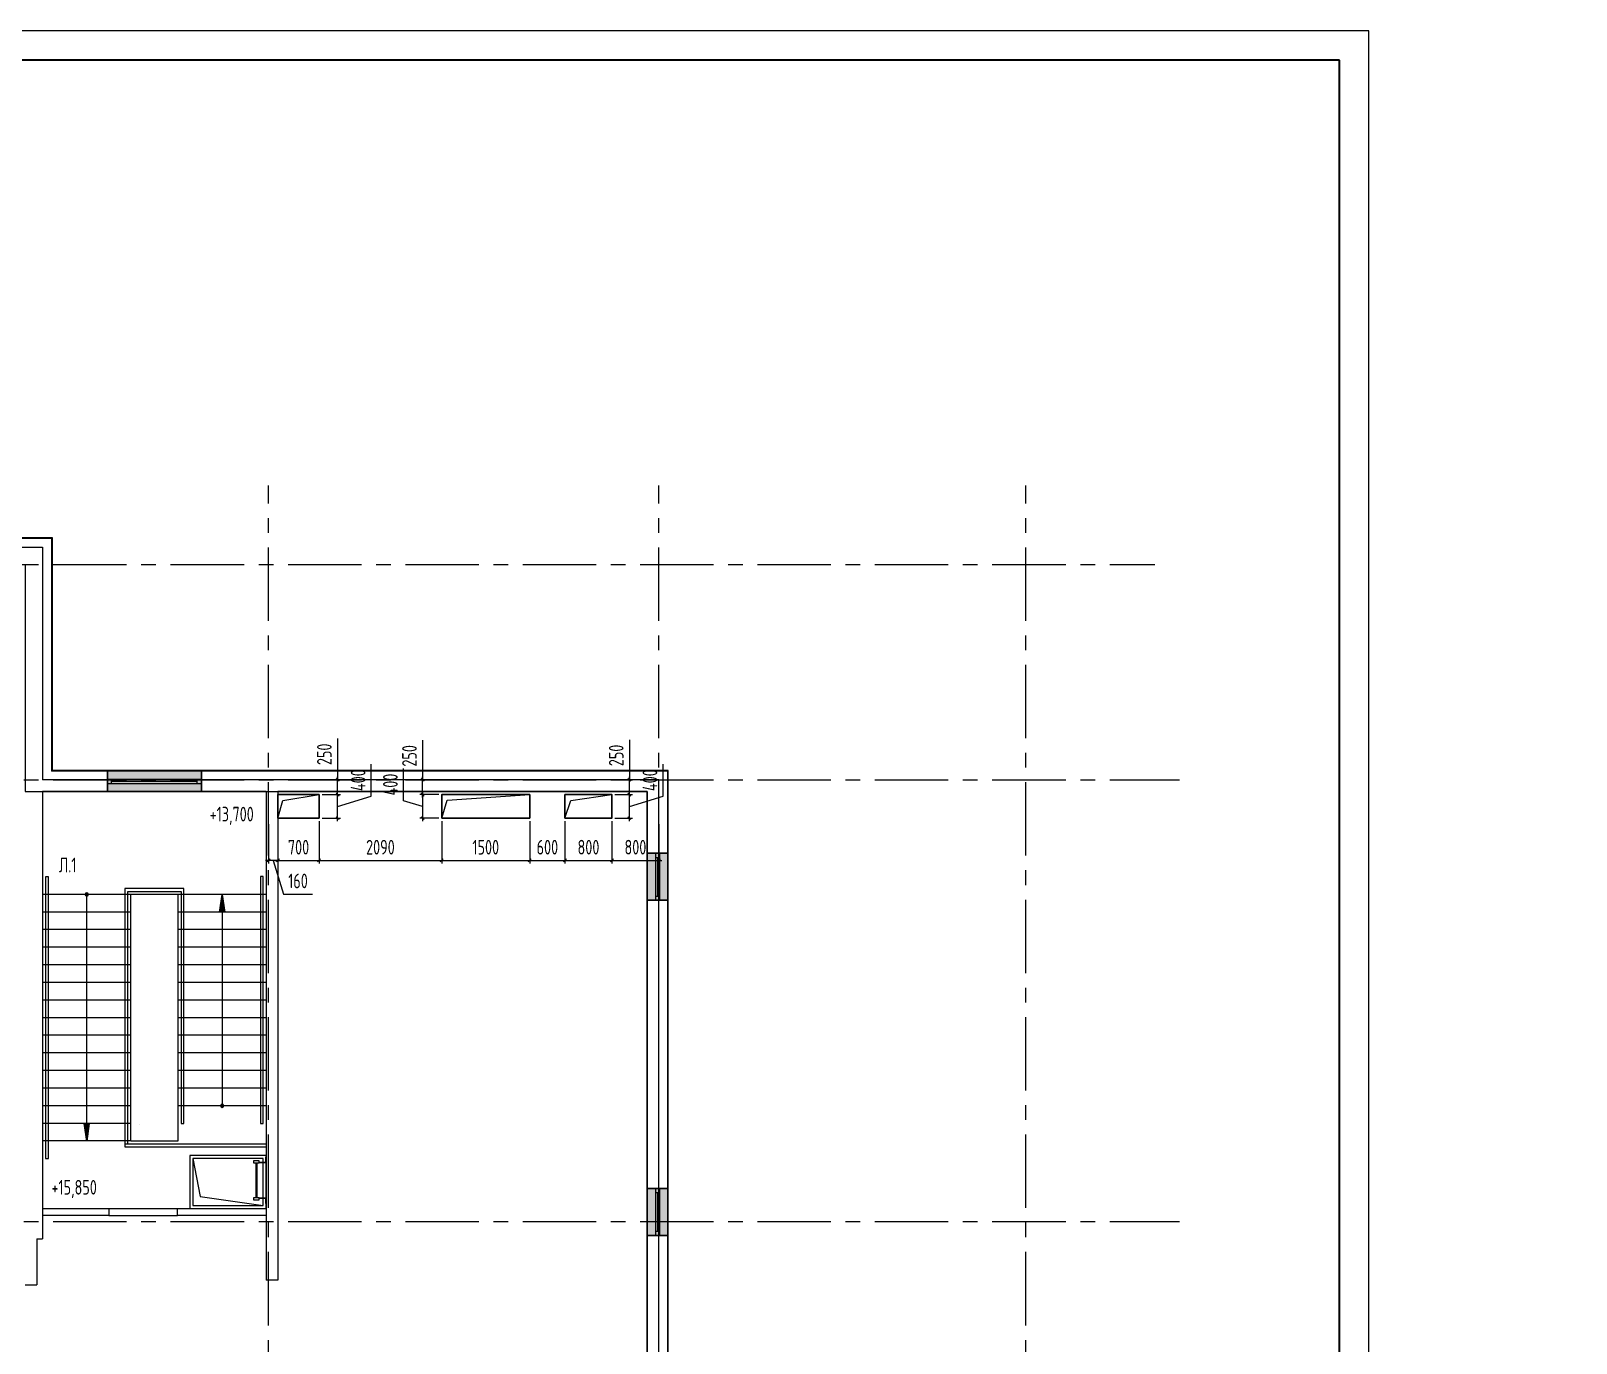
# Model space of a CAD drawing. Header units: millimetres. Extents: x -185251 to 7892985, y -102157 to 319855.
# Drawn here: x -117501 to -91173, y 297006 to 319355 of the extents above; entities that cross this region are included whole.
import ezdxf
from ezdxf import colors
from ezdxf.entities.mleader import LeaderData, LeaderLine
from ezdxf.math import Vec2, Vec3

# ---------------------------------------------------------------- set-up
doc = ezdxf.new("R2010")
doc.units = ezdxf.units.MM
doc.header["$LTSCALE"] = 10
doc.linetypes.add('CENTER', pattern=[2, 1.25, -0.25, 0.25, -0.25])
for name, color, linetype, lineweight in [('013', 7, 'Continuous', 13), ('АР_Оси', 142, 'Continuous', 9), ('Специальное оборудование', 7, 'Continuous', 9)]:
    doc.layers.add(name, color=color, linetype=linetype, lineweight=lineweight)
doc.layers.add('Архитектура', color=251, linetype='Continuous')
doc.layers.get('0').off()
doc.layers.get('0').freeze()
doc.styles.add('GOST', font='isocpeur.ttf')
doc.styles.add('ISOCPEUR', font='isocpeur.ttf', dxfattribs={"width": 0.7})
doc.styles.add('ГОСТ 2.304', font='isocpeur.ttf', dxfattribs={"width": 0.7})
doc.dimstyles.new('СПДС', dxfattribs={"dimscale": 100, "dimtxt": 2.5, "dimasz": 0.5, "dimexe": 0.5, "dimexo": 1, "dimgap": 1, "dimtad": 1, "dimdec": 0, "dimrnd": 5, "dimtxsty": 'ГОСТ 2.304', "dimblk": 'OBLIQUE', "dimcen": 2.5, "dimdle": 0.5, "dimadec": 0, "dimazin": 2, "dimtfac": 0.75, "dimtdec": 0, "dimtmove": 1, "dimatfit": 3, "dimfxl": 1, "dimtolj": 1, "dimarcsym": 1})

# ---------------------------------------------------------------- blocks, each defined once
blk = doc.blocks.new('_DOTSMALL')
at = {"color": 0, "linetype": 'ByBlock', "const_width": 0.5}
blk.add_lwpolyline([(-0.0625, 0, 1), (0.0625, 0, 1)], format="xyb", close=True, dxfattribs=at)
blk = doc.blocks.new('*U257')
h = blk.add_hatch(color=256)
h.dxf.hatch_style = 1
edge = h.paths.add_edge_path()
edge.add_arc((0, 0), 27.6, 359.64, 719.64)
h = blk.add_hatch(color=256)
h.dxf.hatch_style = 1
h.paths.add_polyline_path([(3300, -44), (3300, 44), (3600, 0)])
blk.add_line((3600, 0), (0, 0))
blk.add_lwpolyline([(3300, 44), (3300, -44), (3600, 0), (3300, 44)])
blk.add_circle((0, 0), 27.6)
blk = doc.blocks.new('*U252')
h = blk.add_hatch(color=256)
h.dxf.hatch_style = 1
edge = h.paths.add_edge_path()
edge.add_arc((0, 0), 27.6, 359.64, 719.64)
h = blk.add_hatch(color=256)
h.dxf.hatch_style = 1
h.paths.add_polyline_path([(3900, -44), (3900, 44), (4200, 0)])
blk.add_line((4200, 0), (0, 0))
blk.add_lwpolyline([(3900, 44), (3900, -44), (4200, 0), (3900, 44)])
blk.add_circle((0, 0), 27.6)
blk = doc.blocks.new('A$C9b338701')
at = {"layer": 'Специальное оборудование'}
for p, q in [((-95.2875, 208.6161), (-95.2875, 217.5096)), ((-95.2875, 217.5096), (0, 217.5096)), ((-8.8935, 208.6161), (-95.2875, 208.6161)), ((0, 96.8121), (-31.7625, 96.8121)), ((-31.7625, 96.8121), (-31.7625, 0)), ((-31.7625, 0), (0, 0)), ((-8.8935, 96.8121), (-8.8935, 208.6161)), ((0, 217.5096), (0, 96.8121)), ((0, 0), (0, 96.8121)), ((598.775, 64.5414), (0, 64.5414)), ((0, 39.1314), (598.775, 39.1314)), ((598.775, 217.5096), (694.0625, 217.5096)), ((598.775, 96.8121), (598.775, 217.5096)), ((630.5375, 96.8121), (598.775, 96.8121)), ((598.775, 96.8121), (598.775, 0)), ((598.775, 0), (630.5375, 0)), ((694.0625, 208.6161), (607.6685, 208.6161)), ((607.6685, 208.6161), (607.6685, 96.8121)), ((630.5375, 0), (630.5375, 96.8121)), ((694.0625, 217.5096), (694.0625, 208.6161))]:
    blk.add_line(p, q, dxfattribs=at)
blk = doc.blocks.new('*U250')
at = {"true_color": 0xffffff}
h = blk.add_hatch(color=7, dxfattribs=at)
h.dxf.hatch_style = 1
h.paths.add_polyline_path([(-800, -140), (0, -140), (0, 220), (-800, 220)])
at = {"lineweight": 30}
for p, q in [((-800, -140), (-800, 220)), ((0, -140), (0, 220))]:
    blk.add_line(p, q, dxfattribs=at)
for p, q in [((0, 220), (-800, 220)), ((-800, 70), (0, 70)), ((-800, 0), (0, 0)), ((-730, 0), (-730, 70)), ((-730, 35), (-70, 35)), ((-70, 0), (-70, 70)), ((-800, -140), (0, -140)), ((-800, -140), (-800, -140)), ((-800, -140), (-800, -140)), ((0, -140), (0, -140)), ((0, -140), (0, -140))]:
    blk.add_line(p, q)
blk = doc.blocks.new('*U40')
at = {"true_color": 0xffffff}
h = blk.add_hatch(color=7, dxfattribs=at)
h.dxf.hatch_style = 1
h.paths.add_polyline_path([(-1600, -140), (0, -140), (0, 220), (-1600, 220)])
at = {"lineweight": 30}
for p, q in [((-1600, -140), (-1600, 220)), ((0, -140), (0, 220))]:
    blk.add_line(p, q, dxfattribs=at)
for p, q in [((0, 220), (-1600, 220)), ((-1600, 70), (0, 70)), ((-1600, 0), (0, 0)), ((-1530, 0), (-1530, 70)), ((-1530, 35), (-70, 35)), ((-70, 0), (-70, 70)), ((-1600, -140), (0, -140)), ((-1600, -140), (-1600, -140)), ((-1600, -140), (-1600, -140)), ((0, -140), (0, -140)), ((0, -140), (0, -140))]:
    blk.add_line(p, q)
blk = doc.blocks.new('_Oblique')
at = {"color": 0, "linetype": 'ByBlock', "lineweight": -2}
blk.add_line((-0.5, -0.5), (0.5, 0.5), dxfattribs=at)
blk = doc.blocks.new('*D460')
at = {"layer": '013', "color": 0, "linetype": 'ByBlock', "lineweight": -2, "transparency": 16777216}
for p, q in [((-113291, 305897), (-113291, 305177)), ((-112591, 305897), (-112591, 305177)), ((-113341, 305227), (-112541, 305227))]:
    blk.add_line(p, q, dxfattribs=at)
at = {"layer": 'Defpoints', "color": 0, "linetype": 'ByBlock', "transparency": 16777216}
for p in [(-113291, 305947), (-112591, 305947), (-112591, 305227)]:
    blk.add_point(p, dxfattribs=at)
at = {"layer": '013', "color": 0, "linetype": 'ByBlock', "lineweight": -2, "transparency": 16777216, "xscale": 50, "yscale": 50, "zscale": 50, "rotation": 180}
blk.add_blockref('_Oblique', (-113291, 305227), dxfattribs=at)
at = {"layer": '013', "color": 0, "linetype": 'ByBlock', "lineweight": -2, "transparency": 16777216, "xscale": 50, "yscale": 50, "zscale": 50}
blk.add_blockref('_Oblique', (-112591, 305227), dxfattribs=at)
at = {"layer": '013', "color": 0, "linetype": 'ByBlock', "transparency": 16777216, "insert": (-112941, 305452), "char_height": 250, "attachment_point": 5, "style": 'ГОСТ 2.304'}
blk.add_mtext('\\A1;700', dxfattribs=at)
blk = doc.blocks.new('*D461')
at = {"layer": '013', "color": 0, "linetype": 'ByBlock', "lineweight": -2, "transparency": 16777216}
for p, q in [((-111701, 306319), (-111701, 306869)), ((-112541, 306347), (-112226, 306347)), ((-112276, 305897), (-112276, 306397)), ((-112276, 306147), (-111701, 306319)), ((-112541, 305947), (-112226, 305947))]:
    blk.add_line(p, q, dxfattribs=at)
at = {"layer": 'Defpoints', "color": 0, "linetype": 'ByBlock', "transparency": 16777216}
for p in [(-112591, 306347), (-112276, 306347), (-112591, 305947)]:
    blk.add_point(p, dxfattribs=at)
at = {"layer": '013', "color": 0, "linetype": 'ByBlock', "lineweight": -2, "transparency": 16777216, "xscale": 50, "yscale": 50, "zscale": 50}
for p, rotation in [((-112276, 306347), 90), ((-112276, 305947), 270)]:
    blk.add_blockref('_Oblique', p, dxfattribs=dict(at, rotation=rotation))
at = {"layer": '013', "color": 0, "linetype": 'ByBlock', "transparency": 16777216, "insert": (-111926, 306594), "char_height": 250, "attachment_point": 5, "rotation": 90, "style": 'ГОСТ 2.304'}
blk.add_mtext('\\A1;400', dxfattribs=at)
blk = doc.blocks.new('*D462')
at = {"layer": '013', "color": 0, "linetype": 'ByBlock', "lineweight": -2, "transparency": 16777216}
for p, q in [((-111151, 306244), (-111151, 306794)), ((-110826, 306147), (-111151, 306244)), ((-110551, 306347), (-110876, 306347)), ((-110826, 306397), (-110826, 305897)), ((-110551, 305947), (-110876, 305947))]:
    blk.add_line(p, q, dxfattribs=at)
at = {"layer": 'Defpoints', "color": 0, "linetype": 'ByBlock', "transparency": 16777216}
for p in [(-110501, 306347), (-110826, 305947), (-110501, 305947)]:
    blk.add_point(p, dxfattribs=at)
at = {"layer": '013', "color": 0, "linetype": 'ByBlock', "lineweight": -2, "transparency": 16777216, "xscale": 50, "yscale": 50, "zscale": 50}
for p, rotation in [((-110826, 306347), 90), ((-110826, 305947), 270)]:
    blk.add_blockref('_Oblique', p, dxfattribs=dict(at, rotation=rotation))
at = {"layer": '013', "color": 0, "linetype": 'ByBlock', "transparency": 16777216, "insert": (-111376, 306519), "char_height": 250, "attachment_point": 5, "rotation": 90, "style": 'ГОСТ 2.304'}
blk.add_mtext('\\A1;400', dxfattribs=at)
blk = doc.blocks.new('*D463')
at = {"layer": '013', "color": 0, "linetype": 'ByBlock', "lineweight": -2, "transparency": 16777216}
for p, q in [((-110501, 305897), (-110501, 305177)), ((-109001, 305897), (-109001, 305177)), ((-110551, 305227), (-108951, 305227))]:
    blk.add_line(p, q, dxfattribs=at)
at = {"layer": 'Defpoints', "color": 0, "linetype": 'ByBlock', "transparency": 16777216}
for p in [(-110501, 305947), (-109001, 305947), (-109001, 305227)]:
    blk.add_point(p, dxfattribs=at)
at = {"layer": '013', "color": 0, "linetype": 'ByBlock', "lineweight": -2, "transparency": 16777216, "xscale": 50, "yscale": 50, "zscale": 50, "rotation": 180}
blk.add_blockref('_Oblique', (-110501, 305227), dxfattribs=at)
at = {"layer": '013', "color": 0, "linetype": 'ByBlock', "lineweight": -2, "transparency": 16777216, "xscale": 50, "yscale": 50, "zscale": 50}
blk.add_blockref('_Oblique', (-109001, 305227), dxfattribs=at)
at = {"layer": '013', "color": 0, "linetype": 'ByBlock', "transparency": 16777216, "insert": (-109751, 305452), "char_height": 250, "attachment_point": 5, "style": 'ГОСТ 2.304'}
blk.add_mtext('\\A1;1500', dxfattribs=at)
blk = doc.blocks.new('*D464')
at = {"layer": '013', "color": 0, "linetype": 'ByBlock', "lineweight": -2, "transparency": 16777216}
for p, q in [((-108401, 305897), (-108401, 305177)), ((-107601, 305897), (-107601, 305177)), ((-108451, 305227), (-107551, 305227))]:
    blk.add_line(p, q, dxfattribs=at)
at = {"layer": 'Defpoints', "color": 0, "linetype": 'ByBlock', "transparency": 16777216}
for p in [(-108401, 305947), (-107601, 305947), (-107601, 305227)]:
    blk.add_point(p, dxfattribs=at)
at = {"layer": '013', "color": 0, "linetype": 'ByBlock', "lineweight": -2, "transparency": 16777216, "xscale": 50, "yscale": 50, "zscale": 50, "rotation": 180}
blk.add_blockref('_Oblique', (-108401, 305227), dxfattribs=at)
at = {"layer": '013', "color": 0, "linetype": 'ByBlock', "lineweight": -2, "transparency": 16777216, "xscale": 50, "yscale": 50, "zscale": 50}
blk.add_blockref('_Oblique', (-107601, 305227), dxfattribs=at)
at = {"layer": '013', "color": 0, "linetype": 'ByBlock', "transparency": 16777216, "insert": (-108001, 305452), "char_height": 250, "attachment_point": 5, "style": 'ГОСТ 2.304'}
blk.add_mtext('\\A1;800', dxfattribs=at)
blk = doc.blocks.new('*D465')
at = {"layer": '013', "color": 0, "linetype": 'ByBlock', "lineweight": -2, "transparency": 16777216}
for p, q in [((-106728, 306319), (-106728, 306869)), ((-107551, 306347), (-107253, 306347)), ((-107303, 305897), (-107303, 306397)), ((-107303, 306147), (-106728, 306319)), ((-107551, 305947), (-107253, 305947))]:
    blk.add_line(p, q, dxfattribs=at)
at = {"layer": 'Defpoints', "color": 0, "linetype": 'ByBlock', "transparency": 16777216}
for p in [(-107601, 306347), (-107303, 306347), (-107601, 305947)]:
    blk.add_point(p, dxfattribs=at)
at = {"layer": '013', "color": 0, "linetype": 'ByBlock', "lineweight": -2, "transparency": 16777216, "xscale": 50, "yscale": 50, "zscale": 50}
for p, rotation in [((-107303, 306347), 90), ((-107303, 305947), 270)]:
    blk.add_blockref('_Oblique', p, dxfattribs=dict(at, rotation=rotation))
at = {"layer": '013', "color": 0, "linetype": 'ByBlock', "transparency": 16777216, "insert": (-106953, 306594), "char_height": 250, "attachment_point": 5, "rotation": 90, "style": 'ГОСТ 2.304'}
blk.add_mtext('\\A1;400', dxfattribs=at)
blk = doc.blocks.new('*D663')
at = {"layer": '013', "color": 0, "linetype": 'ByBlock', "lineweight": -2, "transparency": 16777216}
for p, q in [((-113451, 305847), (-113451, 305177)), ((-113291, 305847), (-113291, 305177)), ((-113451, 305227), (-113501, 305227)), ((-113291, 305227), (-113451, 305227)), ((-113291, 305227), (-113451, 305227)), ((-113371, 305227), (-113199, 304652)), ((-113291, 305227), (-113241, 305227)), ((-113199, 304652), (-112701, 304652))]:
    blk.add_line(p, q, dxfattribs=at)
at = {"layer": 'Defpoints', "color": 0, "linetype": 'ByBlock', "transparency": 16777216}
for p in [(-113451, 305947), (-113291, 305947), (-113451, 305227)]:
    blk.add_point(p, dxfattribs=at)
at = {"layer": '013', "color": 0, "linetype": 'ByBlock', "lineweight": -2, "transparency": 16777216, "xscale": 50, "yscale": 50, "zscale": 50}
blk.add_blockref('_Oblique', (-113451, 305227), dxfattribs=at)
at = {"layer": '013', "color": 0, "linetype": 'ByBlock', "lineweight": -2, "transparency": 16777216, "xscale": 50, "yscale": 50, "zscale": 50, "rotation": 180}
blk.add_blockref('_Oblique', (-113291, 305227), dxfattribs=at)
at = {"layer": '013', "color": 0, "linetype": 'ByBlock', "transparency": 16777216, "insert": (-112950, 304877), "char_height": 250, "attachment_point": 5, "style": 'ГОСТ 2.304'}
blk.add_mtext('\\A1;160', dxfattribs=at)
blk = doc.blocks.new('*D664')
at = {"layer": '013', "color": 0, "linetype": 'ByBlock', "lineweight": -2, "transparency": 16777216}
for p, q in [((-112276, 307301), (-112276, 306599)), ((-112491, 306599), (-112226, 306599)), ((-112276, 306297), (-112276, 306649)), ((-112491, 306347), (-112226, 306347))]:
    blk.add_line(p, q, dxfattribs=at)
at = {"layer": 'Defpoints', "color": 0, "linetype": 'ByBlock', "transparency": 16777216}
for p in [(-112591, 306599), (-112276, 306599), (-112591, 306347)]:
    blk.add_point(p, dxfattribs=at)
at = {"layer": '013', "color": 0, "linetype": 'ByBlock', "lineweight": -2, "transparency": 16777216, "xscale": 50, "yscale": 50, "zscale": 50}
for p, rotation in [((-112276, 306599), 90), ((-112276, 306347), 270)]:
    blk.add_blockref('_Oblique', p, dxfattribs=dict(at, rotation=rotation))
at = {"layer": '013', "color": 0, "linetype": 'ByBlock', "transparency": 16777216, "insert": (-112501, 307034), "char_height": 250, "attachment_point": 5, "rotation": 90, "style": 'ГОСТ 2.304'}
blk.add_mtext('\\A1;250', dxfattribs=at)
blk = doc.blocks.new('*D665')
at = {"layer": '013', "color": 0, "linetype": 'ByBlock', "lineweight": -2, "transparency": 16777216}
for p, q in [((-110826, 307274), (-110826, 306599)), ((-110601, 306599), (-110876, 306599)), ((-110826, 306297), (-110826, 306649)), ((-110601, 306347), (-110876, 306347))]:
    blk.add_line(p, q, dxfattribs=at)
at = {"layer": 'Defpoints', "color": 0, "linetype": 'ByBlock', "transparency": 16777216}
for p in [(-110826, 306599), (-110501, 306599), (-110501, 306347)]:
    blk.add_point(p, dxfattribs=at)
at = {"layer": '013', "color": 0, "linetype": 'ByBlock', "lineweight": -2, "transparency": 16777216, "xscale": 50, "yscale": 50, "zscale": 50}
for p, rotation in [((-110826, 306599), 90), ((-110826, 306347), 270)]:
    blk.add_blockref('_Oblique', p, dxfattribs=dict(at, rotation=rotation))
at = {"layer": '013', "color": 0, "linetype": 'ByBlock', "transparency": 16777216, "insert": (-111051, 307008), "char_height": 250, "attachment_point": 5, "rotation": 90, "style": 'ГОСТ 2.304'}
blk.add_mtext('\\A1;250', dxfattribs=at)
blk = doc.blocks.new('*D666')
at = {"layer": '013', "color": 0, "linetype": 'ByBlock', "lineweight": -2, "transparency": 16777216}
for p, q in [((-112591, 305847), (-112591, 305177)), ((-110501, 305847), (-110501, 305177)), ((-112641, 305227), (-110451, 305227))]:
    blk.add_line(p, q, dxfattribs=at)
at = {"layer": 'Defpoints', "color": 0, "linetype": 'ByBlock', "transparency": 16777216}
for p in [(-112591, 305947), (-110501, 305947), (-110501, 305227)]:
    blk.add_point(p, dxfattribs=at)
at = {"layer": '013', "color": 0, "linetype": 'ByBlock', "lineweight": -2, "transparency": 16777216, "xscale": 50, "yscale": 50, "zscale": 50, "rotation": 180}
blk.add_blockref('_Oblique', (-112591, 305227), dxfattribs=at)
at = {"layer": '013', "color": 0, "linetype": 'ByBlock', "lineweight": -2, "transparency": 16777216, "xscale": 50, "yscale": 50, "zscale": 50}
blk.add_blockref('_Oblique', (-110501, 305227), dxfattribs=at)
at = {"layer": '013', "color": 0, "linetype": 'ByBlock', "transparency": 16777216, "insert": (-111546, 305452), "char_height": 250, "attachment_point": 5, "style": 'ГОСТ 2.304'}
blk.add_mtext('\\A1;2090', dxfattribs=at)
blk = doc.blocks.new('*D667')
at = {"layer": '013', "color": 0, "linetype": 'ByBlock', "lineweight": -2, "transparency": 16777216}
for p, q in [((-109001, 305847), (-109001, 305177)), ((-108401, 305847), (-108401, 305177)), ((-109051, 305227), (-108351, 305227))]:
    blk.add_line(p, q, dxfattribs=at)
at = {"layer": 'Defpoints', "color": 0, "linetype": 'ByBlock', "transparency": 16777216}
for p in [(-109001, 305947), (-108401, 305947), (-108401, 305227)]:
    blk.add_point(p, dxfattribs=at)
at = {"layer": '013', "color": 0, "linetype": 'ByBlock', "lineweight": -2, "transparency": 16777216, "xscale": 50, "yscale": 50, "zscale": 50, "rotation": 180}
blk.add_blockref('_Oblique', (-109001, 305227), dxfattribs=at)
at = {"layer": '013', "color": 0, "linetype": 'ByBlock', "lineweight": -2, "transparency": 16777216, "xscale": 50, "yscale": 50, "zscale": 50}
blk.add_blockref('_Oblique', (-108401, 305227), dxfattribs=at)
at = {"layer": '013', "color": 0, "linetype": 'ByBlock', "transparency": 16777216, "insert": (-108701, 305452), "char_height": 250, "attachment_point": 5, "style": 'ГОСТ 2.304'}
blk.add_mtext('\\A1;600', dxfattribs=at)
blk = doc.blocks.new('*D668')
at = {"layer": '013', "color": 0, "linetype": 'ByBlock', "lineweight": -2, "transparency": 16777216}
for p, q in [((-107303, 307282), (-107303, 306599)), ((-107501, 306599), (-107253, 306599)), ((-107303, 306297), (-107303, 306649)), ((-107501, 306347), (-107253, 306347))]:
    blk.add_line(p, q, dxfattribs=at)
at = {"layer": 'Defpoints', "color": 0, "linetype": 'ByBlock', "transparency": 16777216}
for p in [(-107601, 306599), (-107303, 306599), (-107601, 306347)]:
    blk.add_point(p, dxfattribs=at)
at = {"layer": '013', "color": 0, "linetype": 'ByBlock', "lineweight": -2, "transparency": 16777216, "xscale": 50, "yscale": 50, "zscale": 50}
for p, rotation in [((-107303, 306599), 90), ((-107303, 306347), 270)]:
    blk.add_blockref('_Oblique', p, dxfattribs=dict(at, rotation=rotation))
at = {"layer": '013', "color": 0, "linetype": 'ByBlock', "transparency": 16777216, "insert": (-107528, 307015), "char_height": 250, "attachment_point": 5, "rotation": 90, "style": 'ГОСТ 2.304'}
blk.add_mtext('\\A1;250', dxfattribs=at)
blk = doc.blocks.new('*D669')
at = {"layer": '013', "color": 0, "linetype": 'ByBlock', "lineweight": -2, "transparency": 16777216}
for p, q in [((-107601, 305847), (-107601, 305177)), ((-106801, 305847), (-106801, 305177)), ((-107651, 305227), (-106751, 305227))]:
    blk.add_line(p, q, dxfattribs=at)
at = {"layer": 'Defpoints', "color": 0, "linetype": 'ByBlock', "transparency": 16777216}
for p in [(-107601, 305947), (-106801, 305947), (-106801, 305227)]:
    blk.add_point(p, dxfattribs=at)
at = {"layer": '013', "color": 0, "linetype": 'ByBlock', "lineweight": -2, "transparency": 16777216, "xscale": 50, "yscale": 50, "zscale": 50, "rotation": 180}
blk.add_blockref('_Oblique', (-107601, 305227), dxfattribs=at)
at = {"layer": '013', "color": 0, "linetype": 'ByBlock', "lineweight": -2, "transparency": 16777216, "xscale": 50, "yscale": 50, "zscale": 50}
blk.add_blockref('_Oblique', (-106801, 305227), dxfattribs=at)
at = {"layer": '013', "color": 0, "linetype": 'ByBlock', "transparency": 16777216, "insert": (-107201, 305452), "char_height": 250, "attachment_point": 5, "style": 'ГОСТ 2.304'}
blk.add_mtext('\\A1;800', dxfattribs=at)
blk = doc.blocks.new('*U537')
at = {"color": 44, "lineweight": 20, "ltscale": 10}
for p, q in [((841, 594), (0, 594)), ((841, 0), (841, 594))]:
    blk.add_line(p, q, dxfattribs=at)
at = {"color": 137, "lineweight": 35, "ltscale": 10}
for p, q in [((836, 589), (20, 589)), ((836, 5), (836, 589))]:
    blk.add_line(p, q, dxfattribs=at)
at = {"color": 44, "lineweight": 13, "style": 'GOST', "oblique": 10, "width": 0.8}
for tag in ['ФОРМАТВЕРТ', 'ФОРМАТГОРИЗ']:
    blk.add_attdef(tag, (789.98, 1.6), '', height=2, dxfattribs=at)

msp = doc.modelspace()

# ---------------------------------------------------------------- linework, layer by layer
at = {"layer": '013', "color": 1, "linetype": 'ByBlock', "lineweight": 30}
for points in [[(-113291, 305947), (-112591, 305947), (-112591, 306347), (-113291, 306347)], [(-110501, 305947), (-109001, 305947), (-109001, 306347), (-110501, 306347)], [(-108401, 305947), (-107601, 305947), (-107601, 306347), (-108401, 306347)]]:
    msp.add_lwpolyline(points, close=True, dxfattribs=at)
at = {"layer": '013', "color": 1, "linetype": 'ByBlock'}
for points in [[(-113291, 305947), (-113206.8, 306244.7), (-112591, 306347)], [(-110501, 305947), (-110407.7, 306254.5), (-109001, 306347)], [(-108401, 305947), (-108299.9, 306247.5), (-107601, 306347)]]:
    msp.add_lwpolyline(points, dxfattribs=at)
at = {"layer": 'АР_Оси', "linetype": 'CENTER', "ltscale": 100}
for p, q in [((-113451, 277308), (-113451, 311615.5)), ((-106801, 277308), (-106801, 311615.5)), ((-100551, 277308), (-100551, 311615.5)), ((-173120, 310264.3), (-98351.4, 310264.3)), ((-173120, 306599.3), (-97932.6, 306599.3)), ((-173120, 299079.3), (-97932.6, 299079.3)), ((-173120, 299079.3), (-97932.6, 299079.3))]:
    msp.add_line(p, q, dxfattribs=at)
at = {"layer": 'Архитектура', "lineweight": 25, "transparency": 33554684}
for p, q in [((-152261, 310724.3), (-117141, 310724.3)), ((-152251, 310714.3), (-117151, 310714.3)), ((-117151, 310714.3), (-117151, 306749.3)), ((-117141, 310724.3), (-117141, 306759.3)), ((-152101, 310564.3), (-117301, 310564.3)), ((-117301, 310564.3), (-117301, 306599.3)), ((-106651, 306749.3), (-117151, 306749.3)), ((-106641, 306759.3), (-117141, 306759.3)), ((-106651, 288879.3), (-106651, 306749.3)), ((-106641, 288889.3), (-106641, 306759.3)), ((-106801, 306599.3), (-117301, 306599.3)), ((-106801, 288729.3), (-106801, 306599.3)), ((-117301, 306399.3), (-117301, 298779.3)), ((-113491, 306399.3), (-117301, 306399.3)), ((-113491, 306399.3), (-113491, 298078.9)), ((-107001, 306399.3), (-113291, 306399.3)), ((-113291, 306399.3), (-113291, 298078.9)), ((-107001, 288729.3), (-107001, 306399.3)), ((-114993.3, 304647.8), (-117301, 304647.9)), ((-113491, 304647.9), (-114993.4, 304647.9)), ((-115798.6, 304347.9), (-117301, 304347.9)), ((-113491, 304347.9), (-114993.4, 304347.9)), ((-115798.6, 304047.9), (-117301, 304047.9)), ((-113491, 304047.9), (-114993.4, 304047.9)), ((-115798.6, 303747.9), (-117301, 303747.9)), ((-113491, 303747.9), (-114993.4, 303747.9)), ((-107001, 301859.3), (-107001, 303614.3)), ((-115798.6, 303447.9), (-117301, 303447.9)), ((-113491, 303447.9), (-114993.4, 303447.9)), ((-115798.6, 303147.9), (-117301, 303147.9)), ((-113491, 303147.9), (-114993.4, 303147.9)), ((-115798.6, 302847.9), (-117301, 302847.9)), ((-113491, 302847.9), (-114993.4, 302847.9)), ((-115798.6, 302547.9), (-117301, 302547.9)), ((-113491, 302547.9), (-114993.4, 302547.9)), ((-115798.6, 302247.9), (-117301, 302247.9)), ((-113491, 302247.9), (-114993.4, 302247.9)), ((-115798.6, 301947.9), (-117301, 301947.9)), ((-113491, 301947.9), (-114993.4, 301947.9)), ((-115798.6, 301647.9), (-117301, 301647.9)), ((-113491, 301647.9), (-114993.4, 301647.9)), ((-115798.6, 301347.9), (-117301, 301347.9)), ((-113491, 301347.9), (-114993.4, 301347.9)), ((-115798.7, 301047.9), (-117301, 301047.9)), ((-113491, 301047.9), (-114993.4, 301047.9)), ((-115798.7, 300747.9), (-117301, 300747.9)), ((-107001, 299674.3), (-107001, 300759.3)), ((-115798.7, 300447.9), (-117301, 300447.9)), ((-115798.5, 300447.9), (-114993.3, 300447.9)), ((-115898.6, 300399.3), (-115898.6, 300347.9)), ((-115898.6, 300347.9), (-113490.9, 300348.9)), ((-115848.6, 300398.9), (-113490.9, 300398.9)), ((-116171, 299299.3), (-115004, 299299.3)), ((-116171, 299179.3), (-115004, 299179.3)), ((-117401, 298779.3), (-117301, 298779.3)), ((-117401, 298779.3), (-117401, 297996.8)), ((-113291, 298078.9), (-113491, 298078.9)), ((-107001, 296904.3), (-107001, 298074.3)), ((-117601, 297996.8), (-117401, 297996.8))]:
    msp.add_line(p, q, dxfattribs=at)
for points in [[(-151801, 310264.3), (-117601, 310264.3), (-117601, 306399.3), (-107001, 306399.3), (-107001, 288529.3), (-100650.6, 288529.3), (-100650.6, 279219.3), (-113351, 279219.3), (-113351, 285569.3), (-121231, 285569.3), (-121231, 290759.3), (-130365.2, 290759.3)], [(-115848.6, 304697.8), (-114943.4, 304697.8), (-114943.4, 302990.2), (-114943.4, 300747.9), (-114893.4, 300747.9), (-114893.4, 302990.2), (-114893.4, 304747.8), (-115898.6, 304747.8)], [(-115898.6, 304747.8), (-115898.6, 300399.3), (-115848.6, 300399.3), (-115848.6, 304697.8)], [(-115798.5, 300447.9), (-115798.5, 304647.8)], [(-114993.4, 300447.9), (-114993.3, 304647.9)], [(-115642.9, 300726.6), (-115642.9, 300726.6)], [(-114741, 300149.3), (-114618, 299502.9), (-113541, 299349.3)], [(-117301, 299299.3), (-116171, 299299.3)], [(-116171, 299179.3), (-117301, 299179.3)], [(-116171, 299299.3), (-116171, 299179.3)], [(-115001, 299299.3), (-113491, 299299.3)], [(-115001, 299179.3), (-115001, 299299.3)], [(-113491, 299179.3), (-115001, 299179.3)]]:
    msp.add_lwpolyline(points, dxfattribs=at)
for points in [[(-117250.7, 300147.9), (-117200.7, 300147.9), (-117200.7, 304948), (-117250.7, 304948)], [(-113591, 300747.9), (-113541, 300747.9), (-113541, 304950.2), (-113591, 304950.2)], [(-114791, 299299.3), (-113491, 299299.3), (-113491, 300199.3), (-114791, 300199.3)], [(-114741, 299349.3), (-113541, 299349.3), (-113541, 300149.3), (-114741, 300149.3)], [(-114741, 299349.3), (-113541, 299349.3), (-113541, 300149.3), (-114741, 300149.3)], [(-114741, 299349.3), (-113541, 299349.3), (-113541, 300149.3), (-114741, 300149.3)]]:
    msp.add_lwpolyline(points, close=True, dxfattribs=at)

# ---------------------------------------------------------------- block references
at = {"layer": '013', "xscale": 100, "yscale": 100, "zscale": 100}
msp.add_blockref('*U537', (-178804.9, 259955.4), dxfattribs=at)
at = {"layer": 'Архитектура', "lineweight": 25, "transparency": 33554684}
msp.add_blockref('*U40', (-114596, 306539.3), dxfattribs=at)
at = {"layer": 'Архитектура', "lineweight": 25, "transparency": 33554684, "rotation": 270}
for name, p in [('*U250', (-106861, 304549.3)), ('A$C9b338701', (-113708.2, 300075.8)), ('*U250', (-106861, 298839.3))]:
    msp.add_blockref(name, p, dxfattribs=at)
at = {"layer": 'Архитектура', "lineweight": 25, "transparency": 33554684, "xscale": -1}
for name, p, rotation in [('*U252', (-116549.8, 304647.8), 90), ('*U257', (-114242.2, 301047.9), 270)]:
    msp.add_blockref(name, p, dxfattribs=dict(at, rotation=rotation))

# ---------------------------------------------------------------- dimensions: what is measured, and where the dimension line sits
at = {"layer": '013', "color": 1, "linetype": 'ByBlock'}
for base, p1, p2, picture, middle in [((-112275.8, 306599.3), (-112591, 306347), (-112591, 306599.3), '*D664', (-112222.6, 307034.3)), ((-110826.1, 306599.3), (-110501, 306347), (-110501, 306599.3), '*D665', (-110765.9, 307007.5)), ((-107302.6, 306599.3), (-107601, 306347), (-107601, 306599.3), '*D668', (-107248.2, 307015.4))]:
    dim = msp.add_linear_dim(base=base, p1=p1, p2=p2, angle=90, dimstyle='СПДС', dxfattribs=at)
    dim.commit()
    dim.dimension.update_dxf_attribs({"geometry": picture, "text_midpoint": middle, "dimtype": 160})
for base, p1, p2, picture, middle in [((-112275.8, 306347), (-112591, 305947), (-112591, 306347), '*D461', (-111925.8, 306419.5)), ((-110826.1, 305947), (-110501, 306347), (-110501, 305947), '*D462', (-111376.1, 306344.5)), ((-107302.6, 306347), (-107601, 305947), (-107601, 306347), '*D465', (-106952.6, 306419.5))]:
    dim = msp.add_linear_dim(base=base, p1=p1, p2=p2, angle=90, dimstyle='СПДС', override={"dimasz": 0.5, "dimexe": 0.5, "dimexo": 0.5, "dimrnd": 5, "dimdle": 0.5}, dxfattribs=at)
    dim.commit()
    dim.dimension.update_dxf_attribs({"geometry": picture, "text_midpoint": middle})
for base, p1, p2, picture, middle in [((-113451, 305227.2), (-113291, 305947), (-113451, 305947), '*D663', (-113098.5, 304877.2)), ((-110501, 305227.2), (-112591, 305947), (-110501, 305947), '*D666', (-111546, 305452.2)), ((-108401, 305227.2), (-109001, 305947), (-108401, 305947), '*D667', (-108701, 305452.2)), ((-106801, 305227.2), (-107601, 305947), (-106801, 305947), '*D669', (-107201, 305452.2))]:
    dim = msp.add_linear_dim(base=base, p1=p1, p2=p2, dimstyle='СПДС', dxfattribs=at)
    dim.commit()
    dim.dimension.update_dxf_attribs({"geometry": picture, "text_midpoint": middle})
for base, p1, p2, picture, middle in [((-112591, 305227.2), (-113291, 305947), (-112591, 305947), '*D460', (-112941, 305452.2)), ((-109001, 305227.2), (-110501, 305947), (-109001, 305947), '*D463', (-109751, 305452.2)), ((-107601, 305227.2), (-108401, 305947), (-107601, 305947), '*D464', (-108001, 305452.2))]:
    dim = msp.add_linear_dim(base=base, p1=p1, p2=p2, dimstyle='СПДС', override={"dimexo": 0.5}, dxfattribs=at)
    dim.commit()
    dim.dimension.update_dxf_attribs({"geometry": picture, "text_midpoint": middle})

# ---------------------------------------------------------------- leaders
at = {"layer": 'Архитектура', "lineweight": 25, "transparency": 33554684}
ml = msp.add_multileader_mtext('Standard', dxfattribs=at)
ml.set_content('+13,700', color=256, style='ISOCPEUR')
ml.set_leader_properties(color=256, linetype='Continuous', lineweight=-1)
ml.set_arrow_properties(name='DOTSMALL')
ml.build(insert=Vec2(0, 0))
ml.multileader.update_dxf_attribs({"has_text_frame": 1, "text_left_attachment_type": 4, "text_right_attachment_type": 4, "dogleg_length": 100, "arrow_head_size": 180})
ctx = ml.context
ctx.base_point, ctx.char_height, ctx.arrow_head_size, ctx.landing_gap_size, ctx.plane_origin = Vec3(-153128.5, 305780.9), 250, 180, 50, Vec3(-155938.5, 304929.3)
ctx.left_attachment, ctx.right_attachment = 4, 4
notes = []
notes.append((ctx, [(0, (0, 0, 0), (0, 0), (1, 0), 1, [])]))
ctx.mtext.insert, ctx.mtext.width, ctx.mtext.line_spacing_style, ctx.mtext.flow_direction = Vec3(-153078.5, 306114.2), 852.697, 2, 5
ml = msp.add_multileader_mtext('Standard', dxfattribs=at)
ml.set_content('+13,700', color=256, style='ISOCPEUR')
ml.set_leader_properties(color=256, linetype='Continuous', lineweight=-1)
ml.set_arrow_properties(name='DOTSMALL')
ml.build(insert=Vec2(0, 0))
ml.multileader.update_dxf_attribs({"has_text_frame": 1, "text_left_attachment_type": 4, "text_right_attachment_type": 4, "dogleg_length": 100, "arrow_head_size": 180})
ctx = ml.context
ctx.base_point, ctx.char_height, ctx.arrow_head_size, ctx.landing_gap_size, ctx.plane_origin = Vec3(-114505.7, 305807.4), 250, 180, 50, Vec3(-114755.1, 305146.6)
ctx.left_attachment, ctx.right_attachment = 4, 4
notes.append((ctx, [(0, (0, 0, 0), (0, 0), (1, 0), 1, [])]))
ctx.mtext.insert, ctx.mtext.width, ctx.mtext.line_spacing_style, ctx.mtext.flow_direction = Vec3(-114455.7, 306140.8), 852.697, 2, 5
ml = msp.add_multileader_mtext('Standard', dxfattribs=at)
ml.set_content('Л.2', color=256, style='ISOCPEUR')
ml.set_leader_properties(color=256, linetype='Continuous', lineweight=-1)
ml.set_arrow_properties(name='DOTSMALL')
ml.build(insert=Vec2(0, 0))
ml.multileader.update_dxf_attribs({"has_text_frame": 1, "text_left_attachment_type": 4, "text_right_attachment_type": 4, "dogleg_length": 100, "arrow_head_size": 180})
ctx = ml.context
ctx.base_point, ctx.char_height, ctx.arrow_head_size, ctx.landing_gap_size, ctx.plane_origin = Vec3(-155818.3, 305092.3, 0), 250, 180, 50, Vec3(-91789.1, 292800.5, 0)
ctx.left_attachment, ctx.right_attachment = 4, 4
notes.append((ctx, [(0, (0, 0, 0), (0, 0), (1, 0), 1, [])]))
ctx.mtext.insert, ctx.mtext.width, ctx.mtext.line_spacing_style, ctx.mtext.flow_direction = Vec3(-155768.3, 305425.7, 0), 852.697, 2, 5
ml = msp.add_multileader_mtext('Standard', dxfattribs=at)
ml.set_content('Л.1', color=256, style='ISOCPEUR')
ml.set_leader_properties(color=256, linetype='Continuous', lineweight=-1)
ml.set_arrow_properties(name='DOTSMALL')
ml.build(insert=Vec2(0, 0))
ml.multileader.update_dxf_attribs({"has_text_frame": 1, "text_left_attachment_type": 4, "text_right_attachment_type": 4, "dogleg_length": 100, "arrow_head_size": 180})
ctx = ml.context
ctx.base_point, ctx.char_height, ctx.arrow_head_size, ctx.landing_gap_size, ctx.plane_origin = Vec3(-117073.5, 304940.1, 0), 250, 180, 50, Vec3(-129969.5, 292399.3, 0)
ctx.left_attachment, ctx.right_attachment = 4, 4
notes.append((ctx, [(0, (0, 0, 0), (0, 0), (1, 0), 1, [])]))
ctx.mtext.insert, ctx.mtext.width, ctx.mtext.line_spacing_style, ctx.mtext.flow_direction = Vec3(-117023.5, 305273.5, 0), 852.697, 2, 5
ml = msp.add_multileader_mtext('Standard', dxfattribs=at)
ml.set_content('+15,850', color=256, style='ISOCPEUR')
ml.set_leader_properties(color=256, linetype='Continuous', lineweight=-1)
ml.set_arrow_properties(name='DOTSMALL')
ml.build(insert=Vec2(0, 0))
ml.multileader.update_dxf_attribs({"has_text_frame": 1, "text_left_attachment_type": 4, "text_right_attachment_type": 4, "dogleg_length": 100, "arrow_head_size": 180})
ctx = ml.context
ctx.base_point, ctx.char_height, ctx.arrow_head_size, ctx.landing_gap_size, ctx.plane_origin = Vec3(-153165, 299863.7), 250, 180, 50, Vec3(-154468.2, 298656.1)
ctx.left_attachment, ctx.right_attachment = 4, 4
notes.append((ctx, [(0, (0, 0, 0), (0, 0), (1, 0), 1, [])]))
ctx.mtext.insert, ctx.mtext.width, ctx.mtext.defined_height, ctx.mtext.line_spacing_style, ctx.mtext.flow_direction = Vec3(-153115, 300197), 696.035, 776.5, 2, 5
ml = msp.add_multileader_mtext('Standard', dxfattribs=at)
ml.set_content('+15,850', color=256, style='ISOCPEUR')
ml.set_leader_properties(color=256, linetype='Continuous', lineweight=-1)
ml.set_arrow_properties(name='DOTSMALL')
ml.build(insert=Vec2(0, 0))
ml.multileader.update_dxf_attribs({"has_text_frame": 1, "text_left_attachment_type": 4, "text_right_attachment_type": 4, "dogleg_length": 100, "arrow_head_size": 180})
ctx = ml.context
ctx.base_point, ctx.char_height, ctx.arrow_head_size, ctx.landing_gap_size, ctx.plane_origin = Vec3(-117200.7, 299451), 250, 180, 50, Vec3(-116275.7, 297107.4)
ctx.left_attachment, ctx.right_attachment = 4, 4
notes.append((ctx, [(0, (0, 0, 0), (0, 0), (1, 0), 1, [])]))
ctx.mtext.insert, ctx.mtext.width, ctx.mtext.line_spacing_style, ctx.mtext.flow_direction = Vec3(-117150.7, 299784.4), 852.697, 2, 5
ml = msp.add_multileader_mtext('Standard', dxfattribs=at)
ml.set_content('+15,850', color=256, style='ISOCPEUR')
ml.set_leader_properties(color=256, linetype='Continuous', lineweight=-1)
ml.set_arrow_properties(name='DOTSMALL')
ml.build(insert=Vec2(0, 0))
ml.multileader.update_dxf_attribs({"has_text_frame": 1, "text_left_attachment_type": 4, "text_right_attachment_type": 4, "dogleg_length": 100, "arrow_head_size": 180})
ctx = ml.context
ctx.base_point, ctx.char_height, ctx.arrow_head_size, ctx.landing_gap_size, ctx.plane_origin = Vec3(-141689.6, 296695.6), 250, 180, 50, Vec3(-140764.6, 294352)
ctx.left_attachment, ctx.right_attachment = 4, 4
notes.append((ctx, [(0, (0, 0, 0), (0, 0), (1, 0), 1, [])]))
ctx.mtext.insert, ctx.mtext.width, ctx.mtext.line_spacing_style, ctx.mtext.flow_direction = Vec3(-141639.6, 297028.9), 852.697, 2, 5
for ctx, leaders in notes:
    for number, flags, end, landing, length, lines in leaders:
        leader = LeaderData()
        leader.index, (leader.has_last_leader_line, leader.has_dogleg_vector, leader.attachment_direction) = number, flags
        leader.last_leader_point, leader.dogleg_vector, leader.dogleg_length = Vec3(end), Vec3(landing), length
        for number, points, colour, breaks in lines:
            line = LeaderLine()
            line.index, line.vertices, line.color, line.breaks = number, Vec3.list(points), colors.encode_raw_color(colour), breaks
            leader.lines.append(line)
        ctx.leaders.append(leader)

doc.saveas('drawing.dxf')
